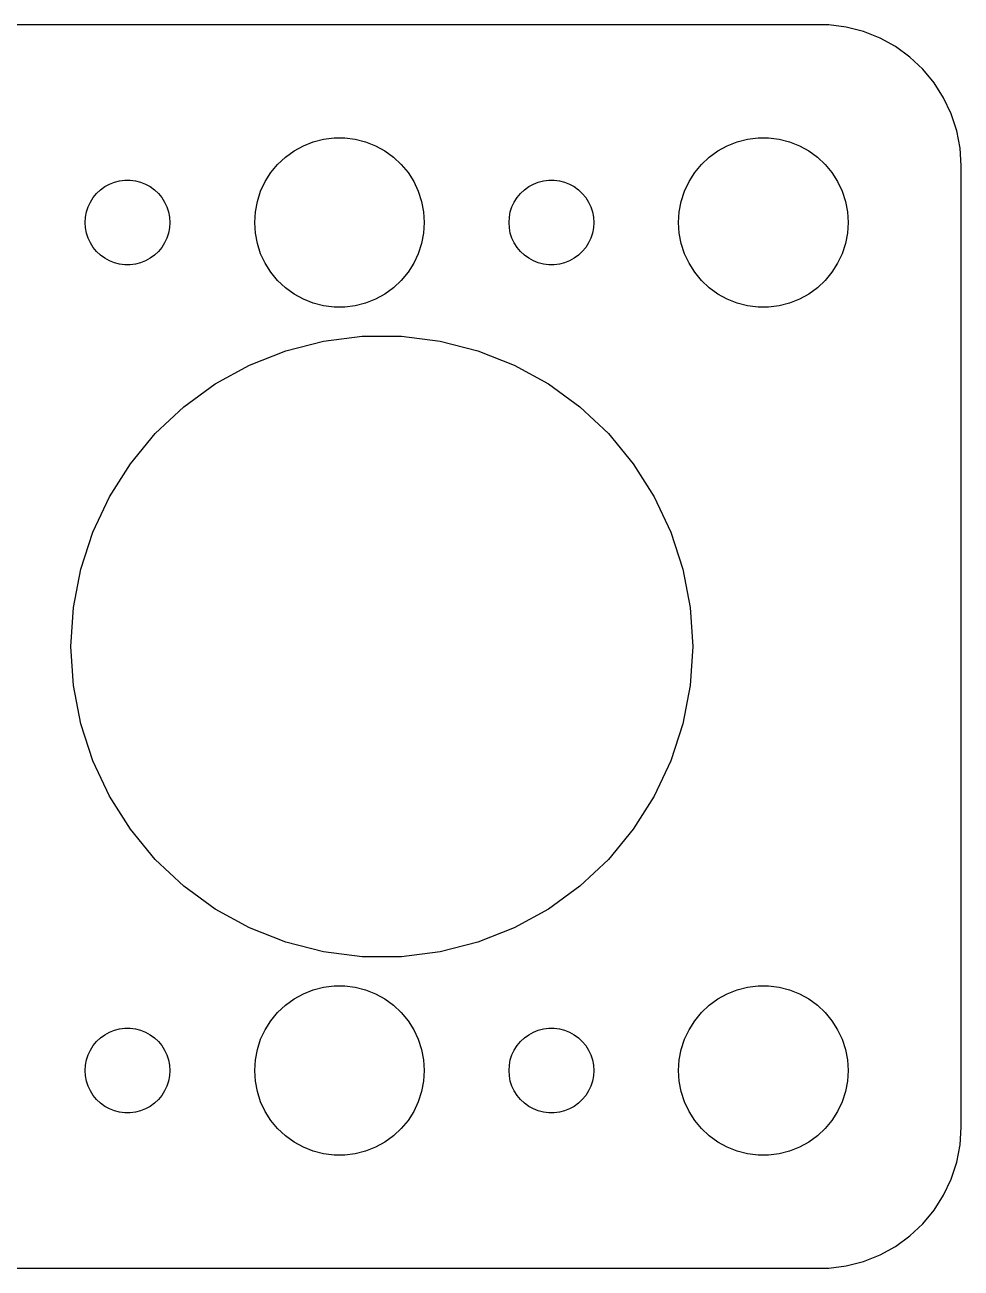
# Model space of a CAD drawing. Header units: metres. Extents: x -74 to 74, y 32 to 76.
# Drawn here: x 41.37 to 74.5, y 32.01 to 75.99 of the extents above; entities that cross this region are included whole.
import ezdxf

# ---------------------------------------------------------------- set-up
doc = ezdxf.new("R2010")
doc.units = ezdxf.units.M

msp = doc.modelspace()

# ---------------------------------------------------------------- linework, layer by layer
for p, q in [((69.8139, 75.9901), (-69.8139, 75.9901)), ((70.4369, 75.9114), (69.8139, 75.9901)), ((71.0451, 75.7553), (70.4369, 75.9114)), ((71.6289, 75.5241), (71.0451, 75.7553)), ((72.1791, 75.2216), (71.6289, 75.5241)), ((72.6871, 74.8526), (72.1791, 75.2216)), ((73.1448, 74.4227), (72.6871, 74.8526)), ((73.5451, 73.9389), (73.1448, 74.4227)), ((73.8815, 73.4088), (73.5451, 73.9389)), ((74.1489, 72.8406), (73.8815, 73.4088)), ((74.3429, 72.2434), (74.1489, 72.8406)), ((74.4606, 71.6267), (74.3429, 72.2434)), ((50.8925, 71.533), (51.2227, 71.7145)), ((51.2227, 71.7145), (51.5729, 71.8532)), ((51.5729, 71.8532), (51.9379, 71.9469)), ((51.9379, 71.9469), (52.3116, 71.9941)), ((52.3116, 71.9941), (52.6884, 71.9941)), ((52.6884, 71.9941), (53.0621, 71.9469)), ((53.0621, 71.9469), (53.427, 71.8532)), ((53.427, 71.8532), (53.7773, 71.7145)), ((53.7773, 71.7145), (54.1075, 71.533)), ((65.8925, 71.533), (66.2227, 71.7145)), ((66.2227, 71.7145), (66.573, 71.8532)), ((66.573, 71.8532), (66.9379, 71.9469)), ((66.9379, 71.9469), (67.3116, 71.9941)), ((67.3116, 71.9941), (67.6884, 71.9941)), ((67.6884, 71.9941), (68.0621, 71.9469)), ((68.0621, 71.9469), (68.427, 71.8532)), ((68.427, 71.8532), (68.7773, 71.7145)), ((68.7773, 71.7145), (69.1075, 71.533)), ((50.3131, 71.0536), (50.5877, 71.3115)), ((50.5877, 71.3115), (50.8925, 71.533)), ((54.1075, 71.533), (54.4123, 71.3115)), ((54.4123, 71.3115), (54.6869, 71.0536)), ((65.3131, 71.0536), (65.5877, 71.3115)), ((65.5877, 71.3115), (65.8925, 71.533)), ((69.1075, 71.533), (69.4123, 71.3115)), ((69.4123, 71.3115), (69.6869, 71.0536)), ((74.5, 71), (74.4606, 71.6267)), ((50.0729, 70.7634), (50.3131, 71.0536)), ((54.6869, 71.0536), (54.927, 70.7634)), ((65.073, 70.7634), (65.3131, 71.0536)), ((69.6869, 71.0536), (69.927, 70.7634)), ((74.5, 37), (74.5, 71)), ((44.3613, 70.3572), (44.5365, 70.4266)), ((44.5365, 70.4266), (44.7189, 70.4734)), ((44.7189, 70.4734), (44.9058, 70.497)), ((44.9058, 70.497), (45.0942, 70.497)), ((45.0942, 70.497), (45.2811, 70.4734)), ((45.2811, 70.4734), (45.4635, 70.4266)), ((45.4635, 70.4266), (45.6387, 70.3572)), ((49.7107, 70.1044), (49.8711, 70.4453)), ((49.8711, 70.4453), (50.0729, 70.7634)), ((54.927, 70.7634), (55.1289, 70.4453)), ((55.1289, 70.4453), (55.2893, 70.1044)), ((59.3613, 70.3572), (59.5365, 70.4266)), ((59.5365, 70.4266), (59.7189, 70.4734)), ((59.7189, 70.4734), (59.9058, 70.497)), ((59.9058, 70.497), (60.0942, 70.497)), ((60.0942, 70.497), (60.2811, 70.4734)), ((60.2811, 70.4734), (60.4635, 70.4266)), ((60.4635, 70.4266), (60.6387, 70.3572)), ((64.7107, 70.1044), (64.8711, 70.4453)), ((64.8711, 70.4453), (65.073, 70.7634)), ((69.927, 70.7634), (70.1289, 70.4453)), ((70.1289, 70.4453), (70.2893, 70.1044)), ((43.7865, 69.8817), (43.9065, 70.0268)), ((43.9065, 70.0268), (44.0439, 70.1558)), ((44.0439, 70.1558), (44.1963, 70.2665)), ((44.1963, 70.2665), (44.3613, 70.3572)), ((45.6387, 70.3572), (45.8037, 70.2665)), ((45.8037, 70.2665), (45.9561, 70.1558)), ((45.9561, 70.1558), (46.0934, 70.0268)), ((46.0934, 70.0268), (46.2135, 69.8817)), ((49.5942, 69.7461), (49.7107, 70.1044)), ((55.2893, 70.1044), (55.4057, 69.7461)), ((58.7865, 69.8817), (58.9065, 70.0268)), ((58.9065, 70.0268), (59.0439, 70.1558)), ((59.0439, 70.1558), (59.1963, 70.2665)), ((59.1963, 70.2665), (59.3613, 70.3572)), ((60.6387, 70.3572), (60.8037, 70.2665)), ((60.8037, 70.2665), (60.9561, 70.1558)), ((60.9561, 70.1558), (61.0934, 70.0268)), ((61.0934, 70.0268), (61.2135, 69.8817)), ((64.5943, 69.7461), (64.7107, 70.1044)), ((70.2893, 70.1044), (70.4057, 69.7461)), ((43.5471, 69.373), (43.6053, 69.5522)), ((43.6053, 69.5522), (43.6855, 69.7226)), ((43.6855, 69.7226), (43.7865, 69.8817)), ((46.2135, 69.8817), (46.3145, 69.7226)), ((46.3145, 69.7226), (46.3947, 69.5522)), ((46.3947, 69.5522), (46.4529, 69.373)), ((49.5237, 69.376), (49.5942, 69.7461)), ((55.4057, 69.7461), (55.4763, 69.376)), ((58.5471, 69.373), (58.6053, 69.5522)), ((58.6053, 69.5522), (58.6855, 69.7226)), ((58.6855, 69.7226), (58.7865, 69.8817)), ((61.2135, 69.8817), (61.3145, 69.7226)), ((61.3145, 69.7226), (61.3947, 69.5522)), ((61.3947, 69.5522), (61.4529, 69.373)), ((64.5237, 69.376), (64.5943, 69.7461)), ((70.4057, 69.7461), (70.4763, 69.376)), ((43.5, 69), (43.5118, 69.188)), ((43.5118, 69.188), (43.5471, 69.373)), ((46.4529, 69.373), (46.4882, 69.188)), ((46.4882, 69.188), (46.5, 69)), ((49.5, 69), (49.5237, 69.376)), ((55.4763, 69.376), (55.5, 69)), ((58.5, 69), (58.5118, 69.188)), ((58.5118, 69.188), (58.5471, 69.373)), ((61.4529, 69.373), (61.4882, 69.188)), ((61.4882, 69.188), (61.5, 69)), ((64.5, 69), (64.5237, 69.376)), ((70.4763, 69.376), (70.5, 69)), ((43.5118, 68.812), (43.5, 69)), ((43.5471, 68.627), (43.5118, 68.812)), ((43.6053, 68.4478), (43.5471, 68.627)), ((46.4529, 68.627), (46.3947, 68.4478)), ((46.4882, 68.812), (46.4529, 68.627)), ((46.5, 69), (46.4882, 68.812)), ((49.5237, 68.624), (49.5, 69)), ((49.5942, 68.2539), (49.5237, 68.624)), ((55.4763, 68.624), (55.4057, 68.2539)), ((55.5, 69), (55.4763, 68.624)), ((58.5118, 68.812), (58.5, 69)), ((58.5471, 68.627), (58.5118, 68.812)), ((58.6053, 68.4478), (58.5471, 68.627)), ((61.4529, 68.627), (61.3947, 68.4478)), ((61.4882, 68.812), (61.4529, 68.627)), ((61.5, 69), (61.4882, 68.812)), ((64.5237, 68.624), (64.5, 69)), ((64.5943, 68.2539), (64.5237, 68.624)), ((70.4763, 68.624), (70.4057, 68.2539)), ((70.5, 69), (70.4763, 68.624)), ((43.6855, 68.2774), (43.6053, 68.4478)), ((43.7865, 68.1183), (43.6855, 68.2774)), ((46.3145, 68.2774), (46.2135, 68.1183)), ((46.3947, 68.4478), (46.3145, 68.2774)), ((49.7107, 67.8956), (49.5942, 68.2539)), ((55.4057, 68.2539), (55.2893, 67.8956)), ((58.6855, 68.2774), (58.6053, 68.4478)), ((58.7865, 68.1183), (58.6855, 68.2774)), ((61.3145, 68.2774), (61.2135, 68.1183)), ((61.3947, 68.4478), (61.3145, 68.2774)), ((64.7107, 67.8956), (64.5943, 68.2539)), ((70.4057, 68.2539), (70.2893, 67.8956)), ((43.9065, 67.9732), (43.7865, 68.1183)), ((44.0439, 67.8442), (43.9065, 67.9732)), ((44.1963, 67.7335), (44.0439, 67.8442)), ((44.3613, 67.6427), (44.1963, 67.7335)), ((45.8037, 67.7335), (45.6387, 67.6427)), ((45.9561, 67.8442), (45.8037, 67.7335)), ((46.0934, 67.9732), (45.9561, 67.8442)), ((46.2135, 68.1183), (46.0934, 67.9732)), ((49.8711, 67.5547), (49.7107, 67.8956)), ((55.2893, 67.8956), (55.1289, 67.5547)), ((58.9065, 67.9732), (58.7865, 68.1183)), ((59.0439, 67.8442), (58.9065, 67.9732)), ((59.1963, 67.7335), (59.0439, 67.8442)), ((59.3613, 67.6427), (59.1963, 67.7335)), ((60.8037, 67.7335), (60.6387, 67.6427)), ((60.9561, 67.8442), (60.8037, 67.7335)), ((61.0934, 67.9732), (60.9561, 67.8442)), ((61.2135, 68.1183), (61.0934, 67.9732)), ((64.8711, 67.5547), (64.7107, 67.8956)), ((70.2893, 67.8956), (70.1289, 67.5547)), ((44.5365, 67.5734), (44.3613, 67.6427)), ((44.7189, 67.5266), (44.5365, 67.5734)), ((44.9058, 67.5029), (44.7189, 67.5266)), ((45.0942, 67.5029), (44.9058, 67.5029)), ((45.2811, 67.5266), (45.0942, 67.5029)), ((45.4635, 67.5734), (45.2811, 67.5266)), ((45.6387, 67.6427), (45.4635, 67.5734)), ((50.0729, 67.2366), (49.8711, 67.5547)), ((55.1289, 67.5547), (54.927, 67.2366)), ((59.5365, 67.5734), (59.3613, 67.6427)), ((59.7189, 67.5266), (59.5365, 67.5734)), ((59.9058, 67.5029), (59.7189, 67.5266)), ((60.0942, 67.5029), (59.9058, 67.5029)), ((60.2811, 67.5266), (60.0942, 67.5029)), ((60.4635, 67.5734), (60.2811, 67.5266)), ((60.6387, 67.6427), (60.4635, 67.5734)), ((65.073, 67.2366), (64.8711, 67.5547)), ((70.1289, 67.5547), (69.927, 67.2366)), ((50.3131, 66.9464), (50.0729, 67.2366)), ((50.5877, 66.6884), (50.3131, 66.9464)), ((54.6869, 66.9464), (54.4123, 66.6884)), ((54.927, 67.2366), (54.6869, 66.9464)), ((65.3131, 66.9464), (65.073, 67.2366)), ((65.5877, 66.6884), (65.3131, 66.9464)), ((69.6869, 66.9464), (69.4123, 66.6884)), ((69.927, 67.2366), (69.6869, 66.9464)), ((50.8925, 66.467), (50.5877, 66.6884)), ((51.2227, 66.2855), (50.8925, 66.467)), ((54.1075, 66.467), (53.7773, 66.2855)), ((54.4123, 66.6884), (54.1075, 66.467)), ((65.8925, 66.467), (65.5877, 66.6884)), ((66.2227, 66.2855), (65.8925, 66.467)), ((69.1075, 66.467), (68.7773, 66.2855)), ((69.4123, 66.6884), (69.1075, 66.467)), ((51.5729, 66.1468), (51.2227, 66.2855)), ((51.9379, 66.0531), (51.5729, 66.1468)), ((52.3116, 66.0059), (51.9379, 66.0531)), ((52.6884, 66.0059), (52.3116, 66.0059)), ((53.0621, 66.0531), (52.6884, 66.0059)), ((53.427, 66.1468), (53.0621, 66.0531)), ((53.7773, 66.2855), (53.427, 66.1468)), ((66.573, 66.1468), (66.2227, 66.2855)), ((66.9379, 66.0531), (66.573, 66.1468)), ((67.3116, 66.0059), (66.9379, 66.0531)), ((67.6884, 66.0059), (67.3116, 66.0059)), ((68.0621, 66.0531), (67.6884, 66.0059)), ((68.427, 66.1468), (68.0621, 66.0531)), ((68.7773, 66.2855), (68.427, 66.1468)), ((50.6008, 64.4616), (51.9388, 64.8051)), ((51.9388, 64.8051), (53.3093, 64.9783)), ((53.3093, 64.9783), (54.6907, 64.9783)), ((54.6907, 64.9783), (56.0612, 64.8051)), ((56.0612, 64.8051), (57.3992, 64.4616)), ((49.3164, 63.9531), (50.6008, 64.4616)), ((57.3992, 64.4616), (58.6836, 63.9531)), ((48.1059, 63.2876), (49.3164, 63.9531)), ((58.6836, 63.9531), (59.8941, 63.2876)), ((46.9883, 62.4756), (48.1059, 63.2876)), ((59.8941, 63.2876), (61.0117, 62.4756)), ((45.9813, 61.53), (46.9883, 62.4756)), ((61.0117, 62.4756), (62.0186, 61.53)), ((45.1008, 60.4656), (45.9813, 61.53)), ((62.0186, 61.53), (62.8992, 60.4656)), ((44.3606, 59.2993), (45.1008, 60.4656)), ((62.8992, 60.4656), (63.6394, 59.2993)), ((43.7724, 58.0494), (44.3606, 59.2993)), ((63.6394, 59.2993), (64.2275, 58.0494)), ((43.3456, 56.7356), (43.7724, 58.0494)), ((64.2275, 58.0494), (64.6544, 56.7356)), ((43.0867, 55.3787), (43.3456, 56.7356)), ((64.6544, 56.7356), (64.9133, 55.3787)), ((43, 54), (43.0867, 55.3787)), ((64.9133, 55.3787), (65, 54)), ((43.0867, 52.6213), (43, 54)), ((65, 54), (64.9133, 52.6213)), ((43.3456, 51.2644), (43.0867, 52.6213)), ((64.9133, 52.6213), (64.6544, 51.2644)), ((43.7724, 49.9506), (43.3456, 51.2644)), ((64.6544, 51.2644), (64.2275, 49.9506)), ((44.3606, 48.7007), (43.7724, 49.9506)), ((64.2275, 49.9506), (63.6394, 48.7007)), ((45.1008, 47.5344), (44.3606, 48.7007)), ((63.6394, 48.7007), (62.8992, 47.5344)), ((45.9813, 46.47), (45.1008, 47.5344)), ((62.8992, 47.5344), (62.0186, 46.47)), ((46.9883, 45.5244), (45.9813, 46.47)), ((62.0186, 46.47), (61.0117, 45.5244)), ((48.1059, 44.7124), (46.9883, 45.5244)), ((61.0117, 45.5244), (59.8941, 44.7124)), ((49.3164, 44.0469), (48.1059, 44.7124)), ((59.8941, 44.7124), (58.6836, 44.0469)), ((50.6008, 43.5384), (49.3164, 44.0469)), ((58.6836, 44.0469), (57.3992, 43.5384)), ((51.9388, 43.1949), (50.6008, 43.5384)), ((53.3093, 43.0217), (51.9388, 43.1949)), ((56.0612, 43.1949), (54.6907, 43.0217)), ((57.3992, 43.5384), (56.0612, 43.1949)), ((54.6907, 43.0217), (53.3093, 43.0217)), ((51.2227, 41.7145), (51.5729, 41.8532)), ((51.5729, 41.8532), (51.9379, 41.9469)), ((51.9379, 41.9469), (52.3116, 41.9941)), ((52.3116, 41.9941), (52.6884, 41.9941)), ((52.6884, 41.9941), (53.0621, 41.9469)), ((53.0621, 41.9469), (53.427, 41.8532)), ((53.427, 41.8532), (53.7773, 41.7145)), ((66.2227, 41.7145), (66.573, 41.8532)), ((66.573, 41.8532), (66.9379, 41.9469)), ((66.9379, 41.9469), (67.3116, 41.9941)), ((67.3116, 41.9941), (67.6884, 41.9941)), ((67.6884, 41.9941), (68.0621, 41.9469)), ((68.0621, 41.9469), (68.427, 41.8532)), ((68.427, 41.8532), (68.7773, 41.7145)), ((50.5877, 41.3116), (50.8925, 41.533)), ((50.8925, 41.533), (51.2227, 41.7145)), ((53.7773, 41.7145), (54.1075, 41.533)), ((54.1075, 41.533), (54.4123, 41.3116)), ((65.5877, 41.3116), (65.8925, 41.533)), ((65.8925, 41.533), (66.2227, 41.7145)), ((68.7773, 41.7145), (69.1075, 41.533)), ((69.1075, 41.533), (69.4123, 41.3116)), ((50.0729, 40.7634), (50.3131, 41.0536)), ((50.3131, 41.0536), (50.5877, 41.3116)), ((54.4123, 41.3116), (54.6869, 41.0536)), ((54.6869, 41.0536), (54.927, 40.7634)), ((65.073, 40.7634), (65.3131, 41.0536)), ((65.3131, 41.0536), (65.5877, 41.3116)), ((69.4123, 41.3116), (69.6869, 41.0536)), ((69.6869, 41.0536), (69.927, 40.7634)), ((44.5365, 40.4266), (44.7189, 40.4734)), ((44.7189, 40.4734), (44.9058, 40.4971)), ((44.9058, 40.4971), (45.0942, 40.4971)), ((45.0942, 40.4971), (45.2811, 40.4734)), ((45.2811, 40.4734), (45.4635, 40.4266)), ((49.8711, 40.4453), (50.0729, 40.7634)), ((54.927, 40.7634), (55.1289, 40.4453)), ((59.5365, 40.4266), (59.7189, 40.4734)), ((59.7189, 40.4734), (59.9058, 40.4971)), ((59.9058, 40.4971), (60.0942, 40.4971)), ((60.0942, 40.4971), (60.2811, 40.4734)), ((60.2811, 40.4734), (60.4635, 40.4266)), ((64.8711, 40.4453), (65.073, 40.7634)), ((69.927, 40.7634), (70.1289, 40.4453)), ((43.7865, 39.8817), (43.9065, 40.0268)), ((43.9065, 40.0268), (44.0439, 40.1558)), ((44.0439, 40.1558), (44.1963, 40.2665)), ((44.1963, 40.2665), (44.3613, 40.3573)), ((44.3613, 40.3573), (44.5365, 40.4266)), ((45.4635, 40.4266), (45.6387, 40.3573)), ((45.6387, 40.3573), (45.8037, 40.2665)), ((45.8037, 40.2665), (45.9561, 40.1558)), ((45.9561, 40.1558), (46.0934, 40.0268)), ((46.0934, 40.0268), (46.2135, 39.8817)), ((49.5942, 39.7461), (49.7107, 40.1044)), ((49.7107, 40.1044), (49.8711, 40.4453)), ((55.1289, 40.4453), (55.2893, 40.1044)), ((55.2893, 40.1044), (55.4057, 39.7461)), ((58.7865, 39.8817), (58.9065, 40.0268)), ((58.9065, 40.0268), (59.0439, 40.1558)), ((59.0439, 40.1558), (59.1963, 40.2665)), ((59.1963, 40.2665), (59.3613, 40.3573)), ((59.3613, 40.3573), (59.5365, 40.4266)), ((60.4635, 40.4266), (60.6387, 40.3573)), ((60.6387, 40.3573), (60.8037, 40.2665)), ((60.8037, 40.2665), (60.9561, 40.1558)), ((60.9561, 40.1558), (61.0934, 40.0268)), ((61.0934, 40.0268), (61.2135, 39.8817)), ((64.5943, 39.7461), (64.7107, 40.1044)), ((64.7107, 40.1044), (64.8711, 40.4453)), ((70.1289, 40.4453), (70.2893, 40.1044)), ((70.2893, 40.1044), (70.4057, 39.7461)), ((43.6053, 39.5522), (43.6855, 39.7226)), ((43.6855, 39.7226), (43.7865, 39.8817)), ((46.2135, 39.8817), (46.3145, 39.7226)), ((46.3145, 39.7226), (46.3947, 39.5522)), ((49.5237, 39.376), (49.5942, 39.7461)), ((55.4057, 39.7461), (55.4763, 39.376)), ((58.6053, 39.5522), (58.6855, 39.7226)), ((58.6855, 39.7226), (58.7865, 39.8817)), ((61.2135, 39.8817), (61.3145, 39.7226)), ((61.3145, 39.7226), (61.3947, 39.5522)), ((64.5237, 39.376), (64.5943, 39.7461)), ((70.4057, 39.7461), (70.4763, 39.376)), ((43.5, 39), (43.5118, 39.188)), ((43.5118, 39.188), (43.5471, 39.373)), ((43.5471, 39.373), (43.6053, 39.5522)), ((46.3947, 39.5522), (46.4529, 39.373)), ((46.4529, 39.373), (46.4882, 39.188)), ((46.4882, 39.188), (46.5, 39)), ((49.5, 39), (49.5237, 39.376)), ((55.4763, 39.376), (55.5, 39)), ((58.5, 39), (58.5118, 39.188)), ((58.5118, 39.188), (58.5471, 39.373)), ((58.5471, 39.373), (58.6053, 39.5522)), ((61.3947, 39.5522), (61.4529, 39.373)), ((61.4529, 39.373), (61.4882, 39.188)), ((61.4882, 39.188), (61.5, 39)), ((64.5, 39), (64.5237, 39.376)), ((70.4763, 39.376), (70.5, 39)), ((43.5118, 38.812), (43.5, 39)), ((43.5471, 38.627), (43.5118, 38.812)), ((46.4882, 38.812), (46.4529, 38.627)), ((46.5, 39), (46.4882, 38.812)), ((49.5237, 38.624), (49.5, 39)), ((55.5, 39), (55.4763, 38.624)), ((58.5118, 38.812), (58.5, 39)), ((58.5471, 38.627), (58.5118, 38.812)), ((61.4882, 38.812), (61.4529, 38.627)), ((61.5, 39), (61.4882, 38.812)), ((64.5237, 38.624), (64.5, 39)), ((70.5, 39), (70.4763, 38.624)), ((43.6053, 38.4478), (43.5471, 38.627)), ((43.6855, 38.2774), (43.6053, 38.4478)), ((43.7865, 38.1183), (43.6855, 38.2774)), ((46.3145, 38.2774), (46.2135, 38.1183)), ((46.3947, 38.4478), (46.3145, 38.2774)), ((46.4529, 38.627), (46.3947, 38.4478)), ((49.5942, 38.2539), (49.5237, 38.624)), ((55.4763, 38.624), (55.4057, 38.2539)), ((58.6053, 38.4478), (58.5471, 38.627)), ((58.6855, 38.2774), (58.6053, 38.4478)), ((58.7865, 38.1183), (58.6855, 38.2774)), ((61.3145, 38.2774), (61.2135, 38.1183)), ((61.3947, 38.4478), (61.3145, 38.2774)), ((61.4529, 38.627), (61.3947, 38.4478)), ((64.5943, 38.2539), (64.5237, 38.624)), ((70.4763, 38.624), (70.4057, 38.2539)), ((43.9065, 37.9732), (43.7865, 38.1183)), ((44.0439, 37.8442), (43.9065, 37.9732)), ((44.1963, 37.7335), (44.0439, 37.8442)), ((45.9561, 37.8442), (45.8037, 37.7335)), ((46.0934, 37.9732), (45.9561, 37.8442)), ((46.2135, 38.1183), (46.0934, 37.9732)), ((49.7107, 37.8956), (49.5942, 38.2539)), ((49.8711, 37.5547), (49.7107, 37.8956)), ((55.2893, 37.8956), (55.1289, 37.5547)), ((55.4057, 38.2539), (55.2893, 37.8956)), ((58.9065, 37.9732), (58.7865, 38.1183)), ((59.0439, 37.8442), (58.9065, 37.9732)), ((59.1963, 37.7335), (59.0439, 37.8442)), ((60.9561, 37.8442), (60.8037, 37.7335)), ((61.0934, 37.9732), (60.9561, 37.8442)), ((61.2135, 38.1183), (61.0934, 37.9732)), ((64.7107, 37.8956), (64.5943, 38.2539)), ((64.8711, 37.5547), (64.7107, 37.8956)), ((70.2893, 37.8956), (70.1289, 37.5547)), ((70.4057, 38.2539), (70.2893, 37.8956)), ((44.3613, 37.6428), (44.1963, 37.7335)), ((44.5365, 37.5734), (44.3613, 37.6428)), ((44.7189, 37.5266), (44.5365, 37.5734)), ((44.9058, 37.503), (44.7189, 37.5266)), ((45.0942, 37.503), (44.9058, 37.503)), ((45.2811, 37.5266), (45.0942, 37.503)), ((45.4635, 37.5734), (45.2811, 37.5266)), ((45.6387, 37.6428), (45.4635, 37.5734)), ((45.8037, 37.7335), (45.6387, 37.6428)), ((50.0729, 37.2366), (49.8711, 37.5547)), ((55.1289, 37.5547), (54.927, 37.2366)), ((59.3613, 37.6428), (59.1963, 37.7335)), ((59.5365, 37.5734), (59.3613, 37.6428)), ((59.7189, 37.5266), (59.5365, 37.5734)), ((59.9058, 37.503), (59.7189, 37.5266)), ((60.0942, 37.503), (59.9058, 37.503)), ((60.2811, 37.5266), (60.0942, 37.503)), ((60.4635, 37.5734), (60.2811, 37.5266)), ((60.6387, 37.6428), (60.4635, 37.5734)), ((60.8037, 37.7335), (60.6387, 37.6428)), ((65.073, 37.2366), (64.8711, 37.5547)), ((70.1289, 37.5547), (69.927, 37.2366)), ((50.3131, 36.9464), (50.0729, 37.2366)), ((50.5877, 36.6885), (50.3131, 36.9464)), ((54.6869, 36.9464), (54.4123, 36.6885)), ((54.927, 37.2366), (54.6869, 36.9464)), ((65.3131, 36.9464), (65.073, 37.2366)), ((65.5877, 36.6885), (65.3131, 36.9464)), ((69.6869, 36.9464), (69.4123, 36.6885)), ((69.927, 37.2366), (69.6869, 36.9464)), ((74.4606, 36.3733), (74.5, 37)), ((50.8925, 36.467), (50.5877, 36.6885)), ((54.4123, 36.6885), (54.1075, 36.467)), ((65.8925, 36.467), (65.5877, 36.6885)), ((69.4123, 36.6885), (69.1075, 36.467)), ((51.2227, 36.2855), (50.8925, 36.467)), ((51.5729, 36.1468), (51.2227, 36.2855)), ((51.9379, 36.0531), (51.5729, 36.1468)), ((53.427, 36.1468), (53.0621, 36.0531)), ((53.7773, 36.2855), (53.427, 36.1468)), ((54.1075, 36.467), (53.7773, 36.2855)), ((66.2227, 36.2855), (65.8925, 36.467)), ((66.573, 36.1468), (66.2227, 36.2855)), ((66.9379, 36.0531), (66.573, 36.1468)), ((68.427, 36.1468), (68.0621, 36.0531)), ((68.7773, 36.2855), (68.427, 36.1468)), ((69.1075, 36.467), (68.7773, 36.2855)), ((74.3429, 35.7566), (74.4606, 36.3733)), ((52.3116, 36.0059), (51.9379, 36.0531)), ((52.6884, 36.0059), (52.3116, 36.0059)), ((53.0621, 36.0531), (52.6884, 36.0059)), ((67.3116, 36.0059), (66.9379, 36.0531)), ((67.6884, 36.0059), (67.3116, 36.0059)), ((68.0621, 36.0531), (67.6884, 36.0059)), ((74.1489, 35.1594), (74.3429, 35.7566)), ((73.8815, 34.5912), (74.1489, 35.1594)), ((73.5451, 34.0611), (73.8815, 34.5912)), ((73.1448, 33.5773), (73.5451, 34.0611)), ((72.6871, 33.1474), (73.1448, 33.5773)), ((72.1791, 32.7784), (72.6871, 33.1474)), ((71.6289, 32.4759), (72.1791, 32.7784)), ((70.4369, 32.0886), (71.0451, 32.2447)), ((71.0451, 32.2447), (71.6289, 32.4759)), ((-69.8139, 32.0099), (69.8139, 32.0099)), ((69.8139, 32.0099), (70.4369, 32.0886))]:
    msp.add_line(p, q)

doc.saveas('drawing.dxf')
